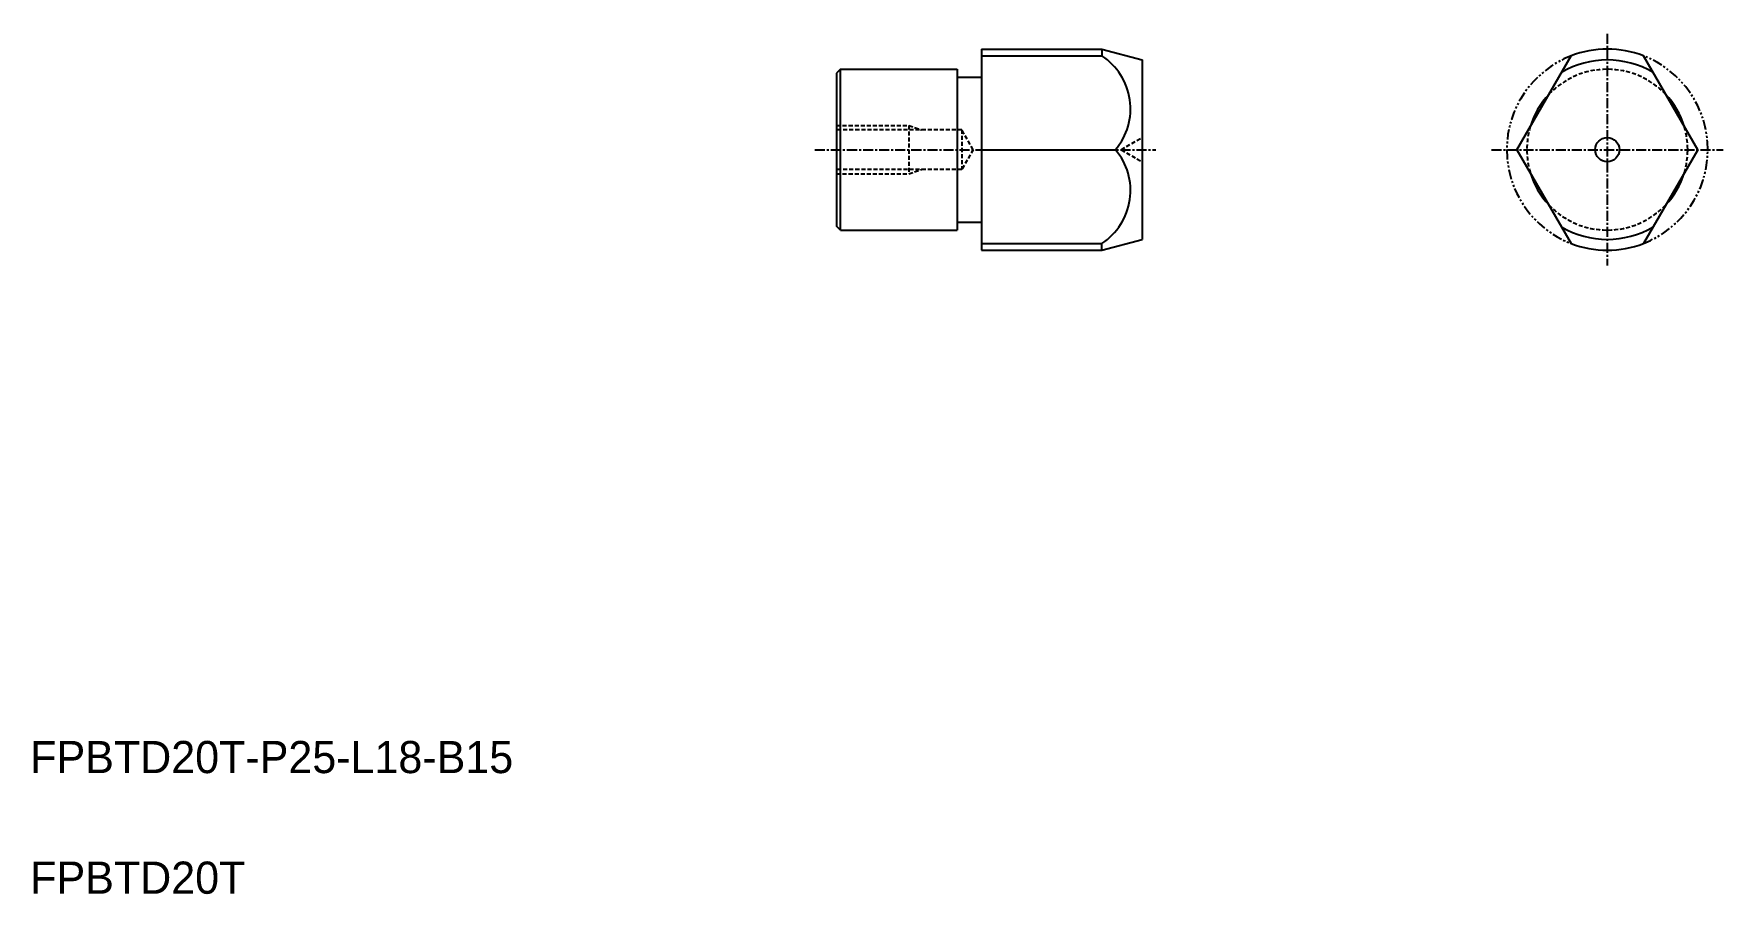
# Model space of a CAD drawing. Extents: x 10 to 221, y 10 to 117.
import ezdxf

# ---------------------------------------------------------------- set-up
doc = ezdxf.new("R2010")
doc.units = 0
for name, pattern in [('CENTER', [2, 1.25, -0.25, 0.25, -0.25]), ('DASHED', [0.75, 0.5, -0.25]), ('PHANTOM', [2.5, 1.25, -0.25, 0.25, -0.25, 0.25, -0.25])]:
    doc.linetypes.add(name, pattern=pattern)
doc.layers.get('0').update_dxf_attribs({"linetype": 'CONTINUOUS'})
doc.layers.add('CENTER', color=1, linetype='CENTER')
doc.styles.get("Standard").update_dxf_attribs({"font": 'txt', "height": 3.2})

msp = doc.modelspace()

# ---------------------------------------------------------------- linework, layer by layer
at = {"linetype": 'CONTINUOUS'}
for p, q in [((128.27, 115.03), (128.27, 90.03)), ((128.27, 115.03), (143.27, 115.03)), ((148.27, 113.69), (148.27, 91.37)), ((194.88, 102.53), (201.61, 114.19)), ((217.35, 102.53), (210.61, 114.19)), ((110.77, 112.53), (110.27, 112.03)), ((110.27, 112.03), (110.27, 93.03)), ((110.77, 92.53), (110.77, 112.53)), ((110.77, 112.53), (125.27, 112.53)), ((125.27, 112.53), (125.27, 92.53)), ((125.27, 111.53), (128.27, 111.53)), ((194.88, 102.53), (201.61, 90.87)), ((217.35, 102.53), (210.61, 90.87)), ((110.77, 92.53), (110.27, 93.03)), ((110.77, 92.53), (125.27, 92.53)), ((125.27, 93.53), (128.27, 93.53)), ((128.27, 90.03), (143.27, 90.03))]:
    msp.add_line(p, q, dxfattribs=at)
at = {"color": 7, "linetype": 'CONTINUOUS'}
for p, q in [((128.27, 114.19), (143.27, 114.19)), ((128.27, 102.53), (144.97, 102.53)), ((128.27, 90.87), (143.27, 90.87))]:
    msp.add_line(p, q, dxfattribs=at)
for p, q in [((143.27, 115.03), (148.27, 113.69)), ((143.27, 115.03), (143.27, 114.19)), ((148.27, 108.11), (148.27, 108.11)), ((148.27, 102.53), (148.27, 102.53)), ((143.27, 90.03), (148.27, 91.37)), ((143.27, 90.03), (143.27, 90.87))]:
    msp.add_line(p, q)
at = {"color": 3, "linetype": 'DASHED'}
for p, q in [((110.27, 105.53), (119.27, 105.53)), ((119.27, 105.53), (119.27, 99.53)), ((119.27, 105.53), (120.83, 104.99)), ((125.85, 104.99), (110.27, 104.99)), ((127.27, 102.53), (125.85, 104.99)), ((125.85, 104.99), (125.85, 100.07)), ((145.67, 102.53), (148.27, 104.03)), ((127.27, 102.53), (125.85, 100.07)), ((145.67, 102.53), (148.27, 101.03)), ((125.85, 100.07), (110.27, 100.07)), ((110.27, 99.53), (119.27, 99.53)), ((119.27, 99.53), (120.83, 100.07))]:
    msp.add_line(p, q, dxfattribs=at)
at = {"linetype": 'CONTINUOUS'}
msp.add_circle((206.11, 102.53), 1.5, dxfattribs=at)
for centre, radius, start, end in [((138.96, 107.61), 7.86, 319.7603, 56.8186), ((206.11, 102.53), 11.16, 59.3466, 120.6534), ((138.96, 97.45), 7.86, 303.1814, 40.2397), ((206.11, 102.53), 11.16, 179.3466, 180.6534), ((206.11, 102.53), 11.16, 359.3466, 0.6534), ((206.11, 102.53), 11.16, 239.3466, 300.6534)]:
    msp.add_arc(centre, radius, start, end)
at = {"color": 3, "linetype": 'PHANTOM'}
for start, end in [(111.1002, 248.8998), (291.1002, 68.8998)]:
    msp.add_arc((206.11, 102.53), 12.5, start, end, dxfattribs=at)
at = {"linetype": 'CONTINUOUS'}
for radius, start, end in [(12.5, 68.8998, 111.1002), (10, 136.6076, 163.3924), (10, 16.6076, 43.3924), (10, 196.6076, 223.3924), (10, 316.6076, 343.3924), (12.5, 248.8998, 291.1002)]:
    msp.add_arc((206.11, 102.53), radius, start, end, dxfattribs=at)
at = {"color": 3, "linetype": 'DASHED'}
for start, end in [(43.3924, 136.6076), (163.3924, 196.6076), (343.3924, 16.6076), (223.3924, 316.6076)]:
    msp.add_arc((206.11, 102.53), 10, start, end, dxfattribs=at)
at = {"layer": 'CENTER', "color": 1, "linetype": 'CENTER'}
for p, q in [((206.11, 116.94), (206.11, 88.12)), ((107.56, 102.53), (149.95, 102.53)), ((191.7, 102.53), (220.53, 102.53))]:
    msp.add_line(p, q, dxfattribs=at)

# ---------------------------------------------------------------- texts
for s, p in [('FPBTD20T-P25-L18-B15', (10, 25)), ('FPBTD20T', (10, 10))]:
    msp.add_text(s, height=4).set_placement(p)

doc.saveas('drawing.dxf')
